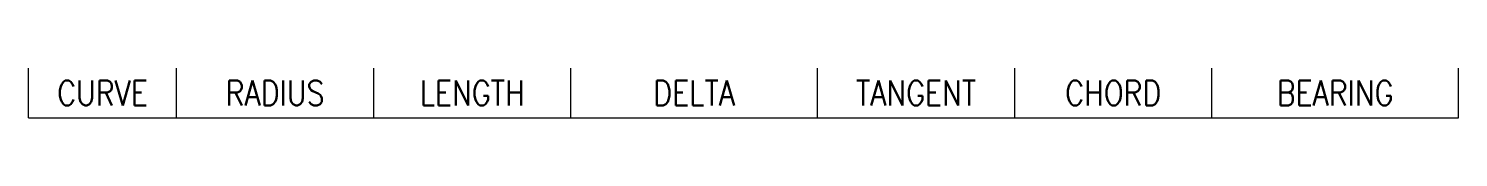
# Model space of a CAD drawing. Header units: inches. Extents: x 0 to 58, y -2 to 0.
import ezdxf
from ezdxf.enums import TextEntityAlignment as Align

# ---------------------------------------------------------------- set-up
doc = ezdxf.new("R2010")
doc.units = ezdxf.units.IN
doc.header["$LTSCALE"] = 30
doc.header["$MEASUREMENT"] = 0
doc.styles.add('ROMANS', font='romans', dxfattribs={"width": 0.95})

msp = doc.modelspace()

# ---------------------------------------------------------------- linework, layer by layer
for p, q in [((0, -2), (0, 0)), ((6, -2), (6, 0)), ((14, -2), (14, 0)), ((22, -2), (22, 0)), ((32, -2), (32, 0)), ((40, -2), (40, 0)), ((48, -2), (48, 0)), ((58, -2), (58, 0)), ((0, -2), (58, -2))]:
    msp.add_line(p, q)

# ---------------------------------------------------------------- texts
at = {"style": 'ROMANS', "width": 0.85, "flags": 8}
for tag, text, p in [('CURVE', 'C', (3, -1.5)), ('RADIUS', '', (10, -1.5)), ('LENGTH', '', (18, -1.5)), ('DELTA', '', (27, -1.5)), ('TANGENT', '', (36, -1.5)), ('CHORD', '', (44, -1.5)), ('BEARING', '', (53, -1.5))]:
    msp.add_attdef(tag, text=text, height=1, dxfattribs=at).set_placement(p, align=Align.CENTER)

doc.saveas('drawing.dxf')
